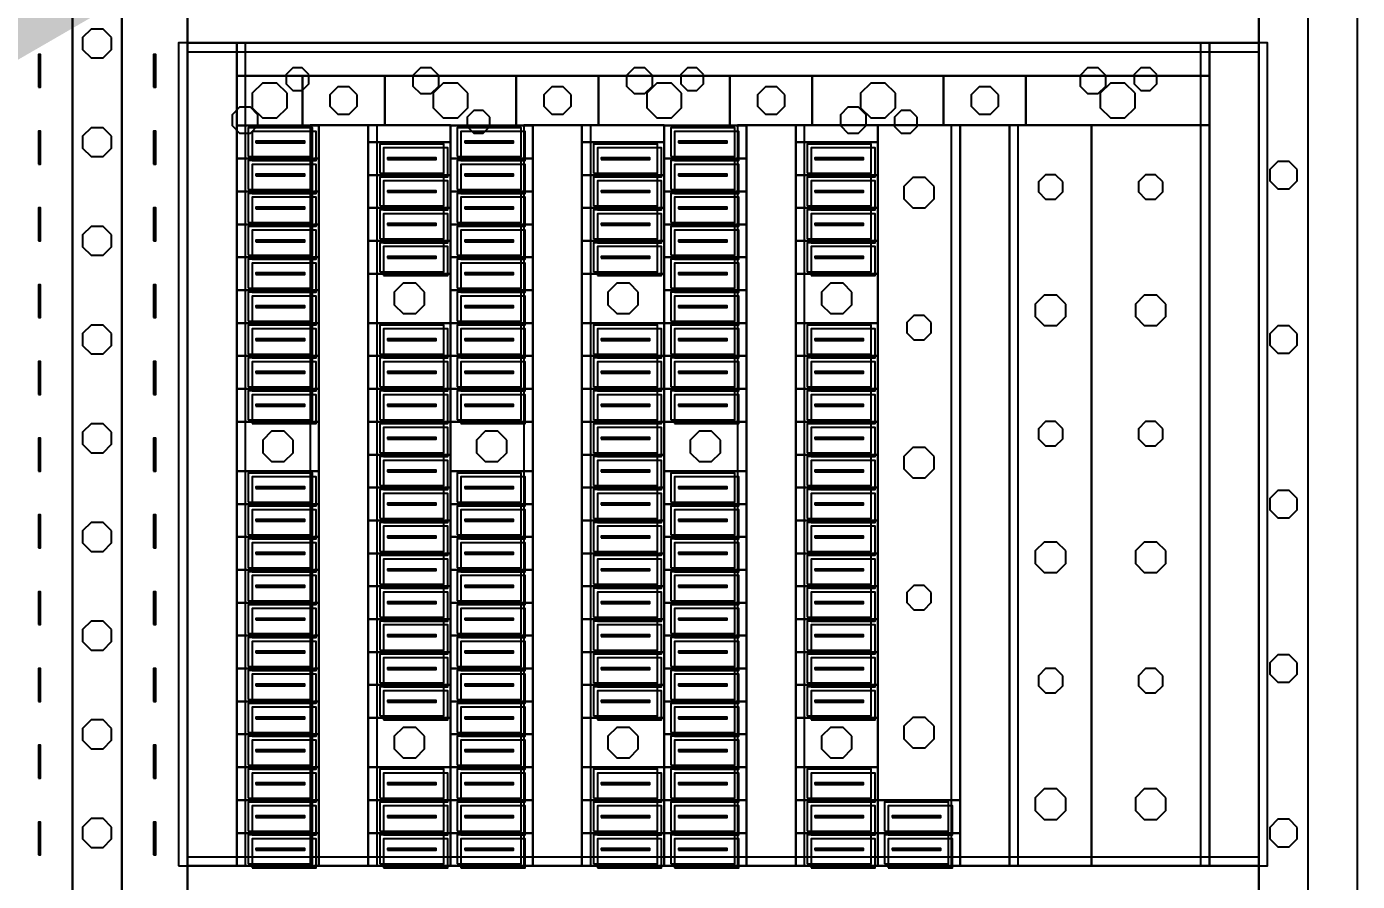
# Model space of a CAD drawing. Header units: metres. Extents: x -33 to 460, y -76 to 440.
# Drawn here: x 217.1 to 460, y 27.2 to 183.1 of the extents above; entities that cross this region are included whole.
import ezdxf
from ezdxf.enums import TextEntityAlignment as Align

# ---------------------------------------------------------------- set-up
doc = ezdxf.new("R2010")
doc.units = ezdxf.units.M
doc.linetypes.add('DASHED', pattern=[4.8, 3, -1.8])
for name, color, linetype in [('BUILDING', 34, 'CONTINUOUS'), ('ENVELOPE', 1, 'DASHED'), ('GREEN', 3, 'CONTINUOUS'), ('MARKING', 7, 'CONTINUOUS'), ('PAVING', 9, 'CONTINUOUS'), ('PLOT', 30, 'CONTINUOUS'), ('ROAD-PRIMARY', 8, 'CONTINUOUS'), ('ROAD-SECONDARY', 9, 'CONTINUOUS'), ('SHADOW', 8, 'CONTINUOUS'), ('SITE', 7, 'CONTINUOUS'), ('TREE', 3, 'CONTINUOUS'), ('WATERMARK', 8, 'CONTINUOUS')]:
    doc.layers.add(name, color=color, linetype=linetype)

msp = doc.modelspace()

# ---------------------------------------------------------------- linework, layer by layer
at = {"layer": 'BUILDING'}
for points in [[(257.6, 159.36), (269.3, 159.36), (269.3, 164.64), (257.6, 164.64)], [(295.7, 159.36), (307.4, 159.36), (307.4, 164.64), (295.7, 164.64)], [(334.7, 159.36), (346.4, 159.36), (346.4, 164.64), (334.7, 164.64)], [(281.6, 156.36), (293.3, 156.36), (293.3, 161.64), (281.6, 161.64)], [(320.6, 156.36), (332.3, 156.36), (332.3, 161.64), (320.6, 161.64)], [(359.6, 156.36), (371.3, 156.36), (371.3, 161.64), (359.6, 161.64)], [(257.6, 153.36), (269.3, 153.36), (269.3, 158.64), (257.6, 158.64)], [(295.7, 153.36), (307.4, 153.36), (307.4, 158.64), (295.7, 158.64)], [(334.7, 153.36), (346.4, 153.36), (346.4, 158.64), (334.7, 158.64)], [(281.6, 150.36), (293.3, 150.36), (293.3, 155.64), (281.6, 155.64)], [(320.6, 150.36), (332.3, 150.36), (332.3, 155.64), (320.6, 155.64)], [(359.6, 150.36), (371.3, 150.36), (371.3, 155.64), (359.6, 155.64)], [(257.6, 147.36), (269.3, 147.36), (269.3, 152.64), (257.6, 152.64)], [(295.7, 147.36), (307.4, 147.36), (307.4, 152.64), (295.7, 152.64)], [(334.7, 147.36), (346.4, 147.36), (346.4, 152.64), (334.7, 152.64)], [(281.6, 144.36), (293.3, 144.36), (293.3, 149.64), (281.6, 149.64)], [(320.6, 144.36), (332.3, 144.36), (332.3, 149.64), (320.6, 149.64)], [(359.6, 144.36), (371.3, 144.36), (371.3, 149.64), (359.6, 149.64)], [(257.6, 141.36), (269.3, 141.36), (269.3, 146.64), (257.6, 146.64)], [(295.7, 141.36), (307.4, 141.36), (307.4, 146.64), (295.7, 146.64)], [(334.7, 141.36), (346.4, 141.36), (346.4, 146.64), (334.7, 146.64)], [(281.6, 138.36), (293.3, 138.36), (293.3, 143.64), (281.6, 143.64)], [(320.6, 138.36), (332.3, 138.36), (332.3, 143.64), (320.6, 143.64)], [(359.6, 138.36), (371.3, 138.36), (371.3, 143.64), (359.6, 143.64)], [(257.6, 135.36), (269.3, 135.36), (269.3, 140.64), (257.6, 140.64)], [(295.7, 135.36), (307.4, 135.36), (307.4, 140.64), (295.7, 140.64)], [(334.7, 135.36), (346.4, 135.36), (346.4, 140.64), (334.7, 140.64)], [(257.6, 129.36), (269.3, 129.36), (269.3, 134.64), (257.6, 134.64)], [(295.7, 129.36), (307.4, 129.36), (307.4, 134.64), (295.7, 134.64)], [(334.7, 129.36), (346.4, 129.36), (346.4, 134.64), (334.7, 134.64)], [(257.6, 123.36), (269.3, 123.36), (269.3, 128.64), (257.6, 128.64)], [(281.6, 123.36), (293.3, 123.36), (293.3, 128.64), (281.6, 128.64)], [(295.7, 123.36), (307.4, 123.36), (307.4, 128.64), (295.7, 128.64)], [(320.6, 123.36), (332.3, 123.36), (332.3, 128.64), (320.6, 128.64)], [(334.7, 123.36), (346.4, 123.36), (346.4, 128.64), (334.7, 128.64)], [(359.6, 123.36), (371.3, 123.36), (371.3, 128.64), (359.6, 128.64)], [(257.6, 117.36), (269.3, 117.36), (269.3, 122.64), (257.6, 122.64)], [(281.6, 117.36), (293.3, 117.36), (293.3, 122.64), (281.6, 122.64)], [(295.7, 117.36), (307.4, 117.36), (307.4, 122.64), (295.7, 122.64)], [(320.6, 117.36), (332.3, 117.36), (332.3, 122.64), (320.6, 122.64)], [(334.7, 117.36), (346.4, 117.36), (346.4, 122.64), (334.7, 122.64)], [(359.6, 117.36), (371.3, 117.36), (371.3, 122.64), (359.6, 122.64)], [(257.6, 111.36), (269.3, 111.36), (269.3, 116.64), (257.6, 116.64)], [(281.6, 111.36), (293.3, 111.36), (293.3, 116.64), (281.6, 116.64)], [(295.7, 111.36), (307.4, 111.36), (307.4, 116.64), (295.7, 116.64)], [(320.6, 111.36), (332.3, 111.36), (332.3, 116.64), (320.6, 116.64)], [(334.7, 111.36), (346.4, 111.36), (346.4, 116.64), (334.7, 116.64)], [(359.6, 111.36), (371.3, 111.36), (371.3, 116.64), (359.6, 116.64)], [(281.6, 105.36), (293.3, 105.36), (293.3, 110.64), (281.6, 110.64)], [(320.6, 105.36), (332.3, 105.36), (332.3, 110.64), (320.6, 110.64)], [(359.6, 105.36), (371.3, 105.36), (371.3, 110.64), (359.6, 110.64)], [(281.6, 99.36), (293.3, 99.36), (293.3, 104.64), (281.6, 104.64)], [(320.6, 99.36), (332.3, 99.36), (332.3, 104.64), (320.6, 104.64)], [(359.6, 99.36), (371.3, 99.36), (371.3, 104.64), (359.6, 104.64)], [(257.6, 96.36), (269.3, 96.36), (269.3, 101.64), (257.6, 101.64)], [(295.7, 96.36), (307.4, 96.36), (307.4, 101.64), (295.7, 101.64)], [(334.7, 96.36), (346.4, 96.36), (346.4, 101.64), (334.7, 101.64)], [(281.6, 93.36), (293.3, 93.36), (293.3, 98.64), (281.6, 98.64)], [(320.6, 93.36), (332.3, 93.36), (332.3, 98.64), (320.6, 98.64)], [(359.6, 93.36), (371.3, 93.36), (371.3, 98.64), (359.6, 98.64)], [(257.6, 90.36), (269.3, 90.36), (269.3, 95.64), (257.6, 95.64)], [(295.7, 90.36), (307.4, 90.36), (307.4, 95.64), (295.7, 95.64)], [(334.7, 90.36), (346.4, 90.36), (346.4, 95.64), (334.7, 95.64)], [(281.6, 87.36), (293.3, 87.36), (293.3, 92.64), (281.6, 92.64)], [(320.6, 87.36), (332.3, 87.36), (332.3, 92.64), (320.6, 92.64)], [(359.6, 87.36), (371.3, 87.36), (371.3, 92.64), (359.6, 92.64)], [(257.6, 84.36), (269.3, 84.36), (269.3, 89.64), (257.6, 89.64)], [(295.7, 84.36), (307.4, 84.36), (307.4, 89.64), (295.7, 89.64)], [(334.7, 84.36), (346.4, 84.36), (346.4, 89.64), (334.7, 89.64)], [(281.6, 81.36), (293.3, 81.36), (293.3, 86.64), (281.6, 86.64)], [(320.6, 81.36), (332.3, 81.36), (332.3, 86.64), (320.6, 86.64)], [(359.6, 81.36), (371.3, 81.36), (371.3, 86.64), (359.6, 86.64)], [(257.6, 78.36), (269.3, 78.36), (269.3, 83.64), (257.6, 83.64)], [(295.7, 78.36), (307.4, 78.36), (307.4, 83.64), (295.7, 83.64)], [(334.7, 78.36), (346.4, 78.36), (346.4, 83.64), (334.7, 83.64)], [(281.6, 75.36), (293.3, 75.36), (293.3, 80.64), (281.6, 80.64)], [(320.6, 75.36), (332.3, 75.36), (332.3, 80.64), (320.6, 80.64)], [(359.6, 75.36), (371.3, 75.36), (371.3, 80.64), (359.6, 80.64)], [(257.6, 72.36), (269.3, 72.36), (269.3, 77.64), (257.6, 77.64)], [(295.7, 72.36), (307.4, 72.36), (307.4, 77.64), (295.7, 77.64)], [(334.7, 72.36), (346.4, 72.36), (346.4, 77.64), (334.7, 77.64)], [(281.6, 69.36), (293.3, 69.36), (293.3, 74.64), (281.6, 74.64)], [(320.6, 69.36), (332.3, 69.36), (332.3, 74.64), (320.6, 74.64)], [(359.6, 69.36), (371.3, 69.36), (371.3, 74.64), (359.6, 74.64)], [(257.6, 66.36), (269.3, 66.36), (269.3, 71.64), (257.6, 71.64)], [(295.7, 66.36), (307.4, 66.36), (307.4, 71.64), (295.7, 71.64)], [(334.7, 66.36), (346.4, 66.36), (346.4, 71.64), (334.7, 71.64)], [(281.6, 63.36), (293.3, 63.36), (293.3, 68.64), (281.6, 68.64)], [(320.6, 63.36), (332.3, 63.36), (332.3, 68.64), (320.6, 68.64)], [(359.6, 63.36), (371.3, 63.36), (371.3, 68.64), (359.6, 68.64)], [(257.6, 60.36), (269.3, 60.36), (269.3, 65.64), (257.6, 65.64)], [(295.7, 60.36), (307.4, 60.36), (307.4, 65.64), (295.7, 65.64)], [(334.7, 60.36), (346.4, 60.36), (346.4, 65.64), (334.7, 65.64)], [(281.6, 57.36), (293.3, 57.36), (293.3, 62.64), (281.6, 62.64)], [(320.6, 57.36), (332.3, 57.36), (332.3, 62.64), (320.6, 62.64)], [(359.6, 57.36), (371.3, 57.36), (371.3, 62.64), (359.6, 62.64)], [(257.6, 54.36), (269.3, 54.36), (269.3, 59.64), (257.6, 59.64)], [(295.7, 54.36), (307.4, 54.36), (307.4, 59.64), (295.7, 59.64)], [(334.7, 54.36), (346.4, 54.36), (346.4, 59.64), (334.7, 59.64)], [(257.6, 48.36), (269.3, 48.36), (269.3, 53.64), (257.6, 53.64)], [(295.7, 48.36), (307.4, 48.36), (307.4, 53.64), (295.7, 53.64)], [(334.7, 48.36), (346.4, 48.36), (346.4, 53.64), (334.7, 53.64)], [(257.6, 42.36), (269.3, 42.36), (269.3, 47.64), (257.6, 47.64)], [(281.6, 42.36), (293.3, 42.36), (293.3, 47.64), (281.6, 47.64)], [(295.7, 42.36), (307.4, 42.36), (307.4, 47.64), (295.7, 47.64)], [(320.6, 42.36), (332.3, 42.36), (332.3, 47.64), (320.6, 47.64)], [(334.7, 42.36), (346.4, 42.36), (346.4, 47.64), (334.7, 47.64)], [(359.6, 42.36), (371.3, 42.36), (371.3, 47.64), (359.6, 47.64)], [(257.6, 36.36), (269.3, 36.36), (269.3, 41.64), (257.6, 41.64)], [(281.6, 36.36), (293.3, 36.36), (293.3, 41.64), (281.6, 41.64)], [(295.7, 36.36), (307.4, 36.36), (307.4, 41.64), (295.7, 41.64)], [(320.6, 36.36), (332.3, 36.36), (332.3, 41.64), (320.6, 41.64)], [(334.7, 36.36), (346.4, 36.36), (346.4, 41.64), (334.7, 41.64)], [(359.6, 36.36), (371.3, 36.36), (371.3, 41.64), (359.6, 41.64)], [(373.7, 36.36), (385.4, 36.36), (385.4, 41.64), (373.7, 41.64)], [(257.6, 30.36), (269.3, 30.36), (269.3, 35.64), (257.6, 35.64)], [(281.6, 30.36), (293.3, 30.36), (293.3, 35.64), (281.6, 35.64)], [(295.7, 30.36), (307.4, 30.36), (307.4, 35.64), (295.7, 35.64)], [(320.6, 30.36), (332.3, 30.36), (332.3, 35.64), (320.6, 35.64)], [(334.7, 30.36), (346.4, 30.36), (346.4, 35.64), (334.7, 35.64)], [(359.6, 30.36), (371.3, 30.36), (371.3, 35.64), (359.6, 35.64)], [(373.7, 30.36), (385.4, 30.36), (385.4, 35.64), (373.7, 35.64)]]:
    msp.add_lwpolyline(points, close=True, dxfattribs=at)
at = {"layer": 'ENVELOPE'}
msp.add_lwpolyline([(9, 12), (451, 12), (451, 431), (9, 431)], close=True, dxfattribs=at)
at = {"layer": 'GREEN'}
for points in [[(225.5, 12), (234.5, 12), (234.5, 422), (225.5, 422)], [(442, 21), (451, 21), (451, 422), (442, 422)], [(255.5, 174.1), (433, 174.1), (433, 180.1), (255.5, 180.1)], [(255.5, 165.1), (267.5, 165.1), (267.5, 174.1), (255.5, 174.1)], [(282.5, 165.1), (306.5, 165.1), (306.5, 174.1), (282.5, 174.1)], [(321.5, 165.1), (345.5, 165.1), (345.5, 174.1), (321.5, 174.1)], [(360.5, 165.1), (384.5, 165.1), (384.5, 174.1), (360.5, 174.1)], [(399.5, 165.1), (433, 165.1), (433, 174.1), (399.5, 174.1)], [(279.5, 162), (294.5, 162), (294.5, 165.1), (279.5, 165.1)], [(318.5, 162), (333.5, 162), (333.5, 165.1), (318.5, 165.1)], [(357.5, 162), (372.5, 162), (372.5, 165.1), (357.5, 165.1)], [(372.5, 42), (387.5, 42), (387.5, 165.1), (372.5, 165.1)], [(396.5, 30), (411.5, 30), (411.5, 165.1), (396.5, 165.1)], [(411.5, 30), (433, 30), (433, 165.1), (411.5, 165.1)], [(279.5, 129), (294.5, 129), (294.5, 138), (279.5, 138)], [(318.5, 129), (333.5, 129), (333.5, 138), (318.5, 138)], [(357.5, 129), (372.5, 129), (372.5, 138), (357.5, 138)], [(255.5, 102), (270.5, 102), (270.5, 111), (255.5, 111)], [(294.5, 102), (309.5, 102), (309.5, 111), (294.5, 111)], [(333.5, 102), (348.5, 102), (348.5, 111), (333.5, 111)], [(279.5, 48), (294.5, 48), (294.5, 57), (279.5, 57)], [(318.5, 48), (333.5, 48), (333.5, 57), (318.5, 57)], [(357.5, 48), (372.5, 48), (372.5, 57), (357.5, 57)]]:
    msp.add_lwpolyline(points, close=True, dxfattribs=at)
at = {"layer": 'MARKING'}
for points in [[(219.3, 172), (219.7, 172), (219.7, 178), (219.3, 178)], [(240.3, 172), (240.7, 172), (240.7, 178), (240.3, 178)], [(219.3, 158), (219.7, 158), (219.7, 164), (219.3, 164)], [(240.3, 158), (240.7, 158), (240.7, 164), (240.3, 164)], [(259.004, 161.85), (267.896, 161.85), (267.896, 162.15), (259.004, 162.15)], [(297.104, 161.85), (305.996, 161.85), (305.996, 162.15), (297.104, 162.15)], [(336.104, 161.85), (344.996, 161.85), (344.996, 162.15), (336.104, 162.15)], [(283.004, 158.85), (291.896, 158.85), (291.896, 159.15), (283.004, 159.15)], [(322.004, 158.85), (330.896, 158.85), (330.896, 159.15), (322.004, 159.15)], [(361.004, 158.85), (369.896, 158.85), (369.896, 159.15), (361.004, 159.15)], [(259.004, 155.85), (267.896, 155.85), (267.896, 156.15), (259.004, 156.15)], [(297.104, 155.85), (305.996, 155.85), (305.996, 156.15), (297.104, 156.15)], [(336.104, 155.85), (344.996, 155.85), (344.996, 156.15), (336.104, 156.15)], [(283.004, 152.85), (291.896, 152.85), (291.896, 153.15), (283.004, 153.15)], [(322.004, 152.85), (330.896, 152.85), (330.896, 153.15), (322.004, 153.15)], [(361.004, 152.85), (369.896, 152.85), (369.896, 153.15), (361.004, 153.15)], [(219.3, 144), (219.7, 144), (219.7, 150), (219.3, 150)], [(240.3, 144), (240.7, 144), (240.7, 150), (240.3, 150)], [(259.004, 149.85), (267.896, 149.85), (267.896, 150.15), (259.004, 150.15)], [(297.104, 149.85), (305.996, 149.85), (305.996, 150.15), (297.104, 150.15)], [(336.104, 149.85), (344.996, 149.85), (344.996, 150.15), (336.104, 150.15)], [(283.004, 146.85), (291.896, 146.85), (291.896, 147.15), (283.004, 147.15)], [(322.004, 146.85), (330.896, 146.85), (330.896, 147.15), (322.004, 147.15)], [(361.004, 146.85), (369.896, 146.85), (369.896, 147.15), (361.004, 147.15)], [(259.004, 143.85), (267.896, 143.85), (267.896, 144.15), (259.004, 144.15)], [(297.104, 143.85), (305.996, 143.85), (305.996, 144.15), (297.104, 144.15)], [(336.104, 143.85), (344.996, 143.85), (344.996, 144.15), (336.104, 144.15)], [(283.004, 140.85), (291.896, 140.85), (291.896, 141.15), (283.004, 141.15)], [(322.004, 140.85), (330.896, 140.85), (330.896, 141.15), (322.004, 141.15)], [(361.004, 140.85), (369.896, 140.85), (369.896, 141.15), (361.004, 141.15)], [(219.3, 130), (219.7, 130), (219.7, 136), (219.3, 136)], [(240.3, 130), (240.7, 130), (240.7, 136), (240.3, 136)], [(259.004, 137.85), (267.896, 137.85), (267.896, 138.15), (259.004, 138.15)], [(297.104, 137.85), (305.996, 137.85), (305.996, 138.15), (297.104, 138.15)], [(336.104, 137.85), (344.996, 137.85), (344.996, 138.15), (336.104, 138.15)], [(259.004, 131.85), (267.896, 131.85), (267.896, 132.15), (259.004, 132.15)], [(297.104, 131.85), (305.996, 131.85), (305.996, 132.15), (297.104, 132.15)], [(336.104, 131.85), (344.996, 131.85), (344.996, 132.15), (336.104, 132.15)], [(259.004, 125.85), (267.896, 125.85), (267.896, 126.15), (259.004, 126.15)], [(283.004, 125.85), (291.896, 125.85), (291.896, 126.15), (283.004, 126.15)], [(297.104, 125.85), (305.996, 125.85), (305.996, 126.15), (297.104, 126.15)], [(322.004, 125.85), (330.896, 125.85), (330.896, 126.15), (322.004, 126.15)], [(336.104, 125.85), (344.996, 125.85), (344.996, 126.15), (336.104, 126.15)], [(361.004, 125.85), (369.896, 125.85), (369.896, 126.15), (361.004, 126.15)], [(219.3, 116), (219.7, 116), (219.7, 122), (219.3, 122)], [(240.3, 116), (240.7, 116), (240.7, 122), (240.3, 122)], [(259.004, 119.85), (267.896, 119.85), (267.896, 120.15), (259.004, 120.15)], [(283.004, 119.85), (291.896, 119.85), (291.896, 120.15), (283.004, 120.15)], [(297.104, 119.85), (305.996, 119.85), (305.996, 120.15), (297.104, 120.15)], [(322.004, 119.85), (330.896, 119.85), (330.896, 120.15), (322.004, 120.15)], [(336.104, 119.85), (344.996, 119.85), (344.996, 120.15), (336.104, 120.15)], [(361.004, 119.85), (369.896, 119.85), (369.896, 120.15), (361.004, 120.15)], [(259.004, 113.85), (267.896, 113.85), (267.896, 114.15), (259.004, 114.15)], [(283.004, 113.85), (291.896, 113.85), (291.896, 114.15), (283.004, 114.15)], [(297.104, 113.85), (305.996, 113.85), (305.996, 114.15), (297.104, 114.15)], [(322.004, 113.85), (330.896, 113.85), (330.896, 114.15), (322.004, 114.15)], [(336.104, 113.85), (344.996, 113.85), (344.996, 114.15), (336.104, 114.15)], [(361.004, 113.85), (369.896, 113.85), (369.896, 114.15), (361.004, 114.15)], [(219.3, 102), (219.7, 102), (219.7, 108), (219.3, 108)], [(240.3, 102), (240.7, 102), (240.7, 108), (240.3, 108)], [(283.004, 107.85), (291.896, 107.85), (291.896, 108.15), (283.004, 108.15)], [(322.004, 107.85), (330.896, 107.85), (330.896, 108.15), (322.004, 108.15)], [(361.004, 107.85), (369.896, 107.85), (369.896, 108.15), (361.004, 108.15)], [(283.004, 101.85), (291.896, 101.85), (291.896, 102.15), (283.004, 102.15)], [(322.004, 101.85), (330.896, 101.85), (330.896, 102.15), (322.004, 102.15)], [(361.004, 101.85), (369.896, 101.85), (369.896, 102.15), (361.004, 102.15)], [(259.004, 98.85), (267.896, 98.85), (267.896, 99.15), (259.004, 99.15)], [(297.104, 98.85), (305.996, 98.85), (305.996, 99.15), (297.104, 99.15)], [(336.104, 98.85), (344.996, 98.85), (344.996, 99.15), (336.104, 99.15)], [(283.004, 95.85), (291.896, 95.85), (291.896, 96.15), (283.004, 96.15)], [(322.004, 95.85), (330.896, 95.85), (330.896, 96.15), (322.004, 96.15)], [(361.004, 95.85), (369.896, 95.85), (369.896, 96.15), (361.004, 96.15)], [(219.3, 88), (219.7, 88), (219.7, 94), (219.3, 94)], [(240.3, 88), (240.7, 88), (240.7, 94), (240.3, 94)], [(259.004, 92.85), (267.896, 92.85), (267.896, 93.15), (259.004, 93.15)], [(297.104, 92.85), (305.996, 92.85), (305.996, 93.15), (297.104, 93.15)], [(336.104, 92.85), (344.996, 92.85), (344.996, 93.15), (336.104, 93.15)], [(283.004, 89.85), (291.896, 89.85), (291.896, 90.15), (283.004, 90.15)], [(322.004, 89.85), (330.896, 89.85), (330.896, 90.15), (322.004, 90.15)], [(361.004, 89.85), (369.896, 89.85), (369.896, 90.15), (361.004, 90.15)], [(259.004, 86.85), (267.896, 86.85), (267.896, 87.15), (259.004, 87.15)], [(297.104, 86.85), (305.996, 86.85), (305.996, 87.15), (297.104, 87.15)], [(336.104, 86.85), (344.996, 86.85), (344.996, 87.15), (336.104, 87.15)], [(283.004, 83.85), (291.896, 83.85), (291.896, 84.15), (283.004, 84.15)], [(322.004, 83.85), (330.896, 83.85), (330.896, 84.15), (322.004, 84.15)], [(361.004, 83.85), (369.896, 83.85), (369.896, 84.15), (361.004, 84.15)], [(259.004, 80.85), (267.896, 80.85), (267.896, 81.15), (259.004, 81.15)], [(297.104, 80.85), (305.996, 80.85), (305.996, 81.15), (297.104, 81.15)], [(336.104, 80.85), (344.996, 80.85), (344.996, 81.15), (336.104, 81.15)], [(219.3, 74), (219.7, 74), (219.7, 80), (219.3, 80)], [(240.3, 74), (240.7, 74), (240.7, 80), (240.3, 80)], [(283.004, 77.85), (291.896, 77.85), (291.896, 78.15), (283.004, 78.15)], [(322.004, 77.85), (330.896, 77.85), (330.896, 78.15), (322.004, 78.15)], [(361.004, 77.85), (369.896, 77.85), (369.896, 78.15), (361.004, 78.15)], [(259.004, 74.85), (267.896, 74.85), (267.896, 75.15), (259.004, 75.15)], [(297.104, 74.85), (305.996, 74.85), (305.996, 75.15), (297.104, 75.15)], [(336.104, 74.85), (344.996, 74.85), (344.996, 75.15), (336.104, 75.15)], [(283.004, 71.85), (291.896, 71.85), (291.896, 72.15), (283.004, 72.15)], [(322.004, 71.85), (330.896, 71.85), (330.896, 72.15), (322.004, 72.15)], [(361.004, 71.85), (369.896, 71.85), (369.896, 72.15), (361.004, 72.15)], [(259.004, 68.85), (267.896, 68.85), (267.896, 69.15), (259.004, 69.15)], [(297.104, 68.85), (305.996, 68.85), (305.996, 69.15), (297.104, 69.15)], [(336.104, 68.85), (344.996, 68.85), (344.996, 69.15), (336.104, 69.15)], [(219.3, 60), (219.7, 60), (219.7, 66), (219.3, 66)], [(240.3, 60), (240.7, 60), (240.7, 66), (240.3, 66)], [(283.004, 65.85), (291.896, 65.85), (291.896, 66.15), (283.004, 66.15)], [(322.004, 65.85), (330.896, 65.85), (330.896, 66.15), (322.004, 66.15)], [(361.004, 65.85), (369.896, 65.85), (369.896, 66.15), (361.004, 66.15)], [(259.004, 62.85), (267.896, 62.85), (267.896, 63.15), (259.004, 63.15)], [(297.104, 62.85), (305.996, 62.85), (305.996, 63.15), (297.104, 63.15)], [(336.104, 62.85), (344.996, 62.85), (344.996, 63.15), (336.104, 63.15)], [(283.004, 59.85), (291.896, 59.85), (291.896, 60.15), (283.004, 60.15)], [(322.004, 59.85), (330.896, 59.85), (330.896, 60.15), (322.004, 60.15)], [(361.004, 59.85), (369.896, 59.85), (369.896, 60.15), (361.004, 60.15)], [(259.004, 56.85), (267.896, 56.85), (267.896, 57.15), (259.004, 57.15)], [(297.104, 56.85), (305.996, 56.85), (305.996, 57.15), (297.104, 57.15)], [(336.104, 56.85), (344.996, 56.85), (344.996, 57.15), (336.104, 57.15)], [(219.3, 46), (219.7, 46), (219.7, 52), (219.3, 52)], [(240.3, 46), (240.7, 46), (240.7, 52), (240.3, 52)], [(259.004, 50.85), (267.896, 50.85), (267.896, 51.15), (259.004, 51.15)], [(297.104, 50.85), (305.996, 50.85), (305.996, 51.15), (297.104, 51.15)], [(336.104, 50.85), (344.996, 50.85), (344.996, 51.15), (336.104, 51.15)], [(259.004, 44.85), (267.896, 44.85), (267.896, 45.15), (259.004, 45.15)], [(283.004, 44.85), (291.896, 44.85), (291.896, 45.15), (283.004, 45.15)], [(297.104, 44.85), (305.996, 44.85), (305.996, 45.15), (297.104, 45.15)], [(322.004, 44.85), (330.896, 44.85), (330.896, 45.15), (322.004, 45.15)], [(336.104, 44.85), (344.996, 44.85), (344.996, 45.15), (336.104, 45.15)], [(361.004, 44.85), (369.896, 44.85), (369.896, 45.15), (361.004, 45.15)], [(259.004, 38.85), (267.896, 38.85), (267.896, 39.15), (259.004, 39.15)], [(283.004, 38.85), (291.896, 38.85), (291.896, 39.15), (283.004, 39.15)], [(297.104, 38.85), (305.996, 38.85), (305.996, 39.15), (297.104, 39.15)], [(322.004, 38.85), (330.896, 38.85), (330.896, 39.15), (322.004, 39.15)], [(336.104, 38.85), (344.996, 38.85), (344.996, 39.15), (336.104, 39.15)], [(361.004, 38.85), (369.896, 38.85), (369.896, 39.15), (361.004, 39.15)], [(375.104, 38.85), (383.996, 38.85), (383.996, 39.15), (375.104, 39.15)], [(219.3, 32), (219.7, 32), (219.7, 38), (219.3, 38)], [(240.3, 32), (240.7, 32), (240.7, 38), (240.3, 38)], [(259.004, 32.85), (267.896, 32.85), (267.896, 33.15), (259.004, 33.15)], [(283.004, 32.85), (291.896, 32.85), (291.896, 33.15), (283.004, 33.15)], [(297.104, 32.85), (305.996, 32.85), (305.996, 33.15), (297.104, 33.15)], [(322.004, 32.85), (330.896, 32.85), (330.896, 33.15), (322.004, 33.15)], [(336.104, 32.85), (344.996, 32.85), (344.996, 33.15), (336.104, 33.15)], [(361.004, 32.85), (369.896, 32.85), (369.896, 33.15), (361.004, 33.15)], [(375.104, 32.85), (383.996, 32.85), (383.996, 33.15), (375.104, 33.15)]]:
    msp.add_lwpolyline(points, close=True, dxfattribs=at)
at = {"layer": 'PAVING'}
for points in [[(244.88, 30), (246.5, 30), (246.5, 180.1), (244.88, 180.1)], [(246.5, 178.48), (442, 178.48), (442, 180.1), (246.5, 180.1)], [(255.5, 30), (257.12, 30), (257.12, 180.1), (255.5, 180.1)], [(431.38, 30), (433, 30), (433, 180.1), (431.38, 180.1)], [(442, 30), (443.62, 30), (443.62, 180.1), (442, 180.1)], [(277.494475, 170.633245), (276.033245, 172.094475), (273.966755, 172.094475), (272.505525, 170.633245), (272.505525, 168.566755), (273.966755, 167.105525), (276.033245, 167.105525), (277.494475, 168.566755)], [(316.494475, 170.633245), (315.033245, 172.094475), (312.966755, 172.094475), (311.505525, 170.633245), (311.505525, 168.566755), (312.966755, 167.105525), (315.033245, 167.105525), (316.494475, 168.566755)], [(355.494475, 170.633245), (354.033245, 172.094475), (351.966755, 172.094475), (350.505525, 170.633245), (350.505525, 168.566755), (351.966755, 167.105525), (354.033245, 167.105525), (355.494475, 168.566755)], [(394.494475, 170.633245), (393.033245, 172.094475), (390.966755, 172.094475), (389.505525, 170.633245), (389.505525, 168.566755), (390.966755, 167.105525), (393.033245, 167.105525), (394.494475, 168.566755)], [(268.88, 30), (270.5, 30), (270.5, 165.1), (268.88, 165.1)], [(279.5, 30), (281.12, 30), (281.12, 165.1), (279.5, 165.1)], [(307.88, 30), (309.5, 30), (309.5, 165.1), (307.88, 165.1)], [(318.5, 30), (320.12, 30), (320.12, 165.1), (318.5, 165.1)], [(346.88, 30), (348.5, 30), (348.5, 165.1), (346.88, 165.1)], [(357.5, 30), (359.12, 30), (359.12, 165.1), (357.5, 165.1)], [(385.88, 30), (387.5, 30), (387.5, 165.1), (385.88, 165.1)], [(396.5, 30), (398.12, 30), (398.12, 165.1), (396.5, 165.1)], [(246.5, 30), (442, 30), (442, 31.62), (246.5, 31.62)]]:
    msp.add_lwpolyline(points, close=True, dxfattribs=at)
at = {"layer": 'PLOT'}
for points in [[(255.5, 159), (270.5, 159), (270.5, 165), (255.5, 165)], [(294.5, 159), (309.5, 159), (309.5, 165), (294.5, 165)], [(333.5, 159), (348.5, 159), (348.5, 165), (333.5, 165)], [(279.5, 156), (294.5, 156), (294.5, 162), (279.5, 162)], [(318.5, 156), (333.5, 156), (333.5, 162), (318.5, 162)], [(357.5, 156), (372.5, 156), (372.5, 162), (357.5, 162)], [(255.5, 153), (270.5, 153), (270.5, 159), (255.5, 159)], [(294.5, 153), (309.5, 153), (309.5, 159), (294.5, 159)], [(333.5, 153), (348.5, 153), (348.5, 159), (333.5, 159)], [(279.5, 150), (294.5, 150), (294.5, 156), (279.5, 156)], [(318.5, 150), (333.5, 150), (333.5, 156), (318.5, 156)], [(357.5, 150), (372.5, 150), (372.5, 156), (357.5, 156)], [(255.5, 147), (270.5, 147), (270.5, 153), (255.5, 153)], [(294.5, 147), (309.5, 147), (309.5, 153), (294.5, 153)], [(333.5, 147), (348.5, 147), (348.5, 153), (333.5, 153)], [(279.5, 144), (294.5, 144), (294.5, 150), (279.5, 150)], [(318.5, 144), (333.5, 144), (333.5, 150), (318.5, 150)], [(357.5, 144), (372.5, 144), (372.5, 150), (357.5, 150)], [(255.5, 141), (270.5, 141), (270.5, 147), (255.5, 147)], [(294.5, 141), (309.5, 141), (309.5, 147), (294.5, 147)], [(333.5, 141), (348.5, 141), (348.5, 147), (333.5, 147)], [(279.5, 138), (294.5, 138), (294.5, 144), (279.5, 144)], [(318.5, 138), (333.5, 138), (333.5, 144), (318.5, 144)], [(357.5, 138), (372.5, 138), (372.5, 144), (357.5, 144)], [(255.5, 135), (270.5, 135), (270.5, 141), (255.5, 141)], [(294.5, 135), (309.5, 135), (309.5, 141), (294.5, 141)], [(333.5, 135), (348.5, 135), (348.5, 141), (333.5, 141)], [(255.5, 129), (270.5, 129), (270.5, 135), (255.5, 135)], [(294.5, 129), (309.5, 129), (309.5, 135), (294.5, 135)], [(333.5, 129), (348.5, 129), (348.5, 135), (333.5, 135)], [(255.5, 123), (270.5, 123), (270.5, 129), (255.5, 129)], [(279.5, 123), (294.5, 123), (294.5, 129), (279.5, 129)], [(294.5, 123), (309.5, 123), (309.5, 129), (294.5, 129)], [(318.5, 123), (333.5, 123), (333.5, 129), (318.5, 129)], [(333.5, 123), (348.5, 123), (348.5, 129), (333.5, 129)], [(357.5, 123), (372.5, 123), (372.5, 129), (357.5, 129)], [(255.5, 117), (270.5, 117), (270.5, 123), (255.5, 123)], [(279.5, 117), (294.5, 117), (294.5, 123), (279.5, 123)], [(294.5, 117), (309.5, 117), (309.5, 123), (294.5, 123)], [(318.5, 117), (333.5, 117), (333.5, 123), (318.5, 123)], [(333.5, 117), (348.5, 117), (348.5, 123), (333.5, 123)], [(357.5, 117), (372.5, 117), (372.5, 123), (357.5, 123)], [(255.5, 111), (270.5, 111), (270.5, 117), (255.5, 117)], [(279.5, 111), (294.5, 111), (294.5, 117), (279.5, 117)], [(294.5, 111), (309.5, 111), (309.5, 117), (294.5, 117)], [(318.5, 111), (333.5, 111), (333.5, 117), (318.5, 117)], [(333.5, 111), (348.5, 111), (348.5, 117), (333.5, 117)], [(357.5, 111), (372.5, 111), (372.5, 117), (357.5, 117)], [(279.5, 105), (294.5, 105), (294.5, 111), (279.5, 111)], [(318.5, 105), (333.5, 105), (333.5, 111), (318.5, 111)], [(357.5, 105), (372.5, 105), (372.5, 111), (357.5, 111)], [(279.5, 99), (294.5, 99), (294.5, 105), (279.5, 105)], [(318.5, 99), (333.5, 99), (333.5, 105), (318.5, 105)], [(357.5, 99), (372.5, 99), (372.5, 105), (357.5, 105)], [(255.5, 96), (270.5, 96), (270.5, 102), (255.5, 102)], [(294.5, 96), (309.5, 96), (309.5, 102), (294.5, 102)], [(333.5, 96), (348.5, 96), (348.5, 102), (333.5, 102)], [(279.5, 93), (294.5, 93), (294.5, 99), (279.5, 99)], [(318.5, 93), (333.5, 93), (333.5, 99), (318.5, 99)], [(357.5, 93), (372.5, 93), (372.5, 99), (357.5, 99)], [(255.5, 90), (270.5, 90), (270.5, 96), (255.5, 96)], [(294.5, 90), (309.5, 90), (309.5, 96), (294.5, 96)], [(333.5, 90), (348.5, 90), (348.5, 96), (333.5, 96)], [(279.5, 87), (294.5, 87), (294.5, 93), (279.5, 93)], [(318.5, 87), (333.5, 87), (333.5, 93), (318.5, 93)], [(357.5, 87), (372.5, 87), (372.5, 93), (357.5, 93)], [(255.5, 84), (270.5, 84), (270.5, 90), (255.5, 90)], [(294.5, 84), (309.5, 84), (309.5, 90), (294.5, 90)], [(333.5, 84), (348.5, 84), (348.5, 90), (333.5, 90)], [(279.5, 81), (294.5, 81), (294.5, 87), (279.5, 87)], [(318.5, 81), (333.5, 81), (333.5, 87), (318.5, 87)], [(357.5, 81), (372.5, 81), (372.5, 87), (357.5, 87)], [(255.5, 78), (270.5, 78), (270.5, 84), (255.5, 84)], [(294.5, 78), (309.5, 78), (309.5, 84), (294.5, 84)], [(333.5, 78), (348.5, 78), (348.5, 84), (333.5, 84)], [(279.5, 75), (294.5, 75), (294.5, 81), (279.5, 81)], [(318.5, 75), (333.5, 75), (333.5, 81), (318.5, 81)], [(357.5, 75), (372.5, 75), (372.5, 81), (357.5, 81)], [(255.5, 72), (270.5, 72), (270.5, 78), (255.5, 78)], [(294.5, 72), (309.5, 72), (309.5, 78), (294.5, 78)], [(333.5, 72), (348.5, 72), (348.5, 78), (333.5, 78)], [(279.5, 69), (294.5, 69), (294.5, 75), (279.5, 75)], [(318.5, 69), (333.5, 69), (333.5, 75), (318.5, 75)], [(357.5, 69), (372.5, 69), (372.5, 75), (357.5, 75)], [(255.5, 66), (270.5, 66), (270.5, 72), (255.5, 72)], [(294.5, 66), (309.5, 66), (309.5, 72), (294.5, 72)], [(333.5, 66), (348.5, 66), (348.5, 72), (333.5, 72)], [(279.5, 63), (294.5, 63), (294.5, 69), (279.5, 69)], [(318.5, 63), (333.5, 63), (333.5, 69), (318.5, 69)], [(357.5, 63), (372.5, 63), (372.5, 69), (357.5, 69)], [(255.5, 60), (270.5, 60), (270.5, 66), (255.5, 66)], [(294.5, 60), (309.5, 60), (309.5, 66), (294.5, 66)], [(333.5, 60), (348.5, 60), (348.5, 66), (333.5, 66)], [(279.5, 57), (294.5, 57), (294.5, 63), (279.5, 63)], [(318.5, 57), (333.5, 57), (333.5, 63), (318.5, 63)], [(357.5, 57), (372.5, 57), (372.5, 63), (357.5, 63)], [(255.5, 54), (270.5, 54), (270.5, 60), (255.5, 60)], [(294.5, 54), (309.5, 54), (309.5, 60), (294.5, 60)], [(333.5, 54), (348.5, 54), (348.5, 60), (333.5, 60)], [(255.5, 48), (270.5, 48), (270.5, 54), (255.5, 54)], [(294.5, 48), (309.5, 48), (309.5, 54), (294.5, 54)], [(333.5, 48), (348.5, 48), (348.5, 54), (333.5, 54)], [(255.5, 42), (270.5, 42), (270.5, 48), (255.5, 48)], [(279.5, 42), (294.5, 42), (294.5, 48), (279.5, 48)], [(294.5, 42), (309.5, 42), (309.5, 48), (294.5, 48)], [(318.5, 42), (333.5, 42), (333.5, 48), (318.5, 48)], [(333.5, 42), (348.5, 42), (348.5, 48), (333.5, 48)], [(357.5, 42), (372.5, 42), (372.5, 48), (357.5, 48)], [(255.5, 36), (270.5, 36), (270.5, 42), (255.5, 42)], [(279.5, 36), (294.5, 36), (294.5, 42), (279.5, 42)], [(294.5, 36), (309.5, 36), (309.5, 42), (294.5, 42)], [(318.5, 36), (333.5, 36), (333.5, 42), (318.5, 42)], [(333.5, 36), (348.5, 36), (348.5, 42), (333.5, 42)], [(357.5, 36), (372.5, 36), (372.5, 42), (357.5, 42)], [(372.5, 36), (387.5, 36), (387.5, 42), (372.5, 42)], [(255.5, 30), (270.5, 30), (270.5, 36), (255.5, 36)], [(279.5, 30), (294.5, 30), (294.5, 36), (279.5, 36)], [(294.5, 30), (309.5, 30), (309.5, 36), (294.5, 36)], [(318.5, 30), (333.5, 30), (333.5, 36), (318.5, 36)], [(333.5, 30), (348.5, 30), (348.5, 36), (333.5, 36)], [(357.5, 30), (372.5, 30), (372.5, 36), (357.5, 36)], [(372.5, 30), (387.5, 30), (387.5, 36), (372.5, 36)]]:
    msp.add_lwpolyline(points, close=True, dxfattribs=at)
at = {"layer": 'ROAD-PRIMARY'}
for points in [[(213.5, 0), (225.5, 0), (225.5, 422), (213.5, 422)], [(234.5, 0), (246.5, 0), (246.5, 422), (234.5, 422)]]:
    msp.add_lwpolyline(points, close=True, dxfattribs=at)
at = {"layer": 'ROAD-SECONDARY'}
for points in [[(246.5, 180.1), (442, 180.1), (442, 189.1), (246.5, 189.1)], [(246.5, 30), (255.5, 30), (255.5, 180.1), (246.5, 180.1)], [(433, 30), (442, 30), (442, 180.1), (433, 180.1)], [(267.5, 165.1), (282.5, 165.1), (282.5, 174.1), (267.5, 174.1)], [(306.5, 165.1), (321.5, 165.1), (321.5, 174.1), (306.5, 174.1)], [(345.5, 165.1), (360.5, 165.1), (360.5, 174.1), (345.5, 174.1)], [(384.5, 165.1), (399.5, 165.1), (399.5, 174.1), (384.5, 174.1)], [(270.5, 30), (279.5, 30), (279.5, 165.1), (270.5, 165.1)], [(309.5, 30), (318.5, 30), (318.5, 165.1), (309.5, 165.1)], [(348.5, 30), (357.5, 30), (357.5, 165.1), (348.5, 165.1)], [(387.5, 30), (396.5, 30), (396.5, 165.1), (387.5, 165.1)], [(246.5, 21), (442, 21), (442, 30), (246.5, 30)]]:
    msp.add_lwpolyline(points, close=True, dxfattribs=at)
at = {"layer": 'SHADOW'}
for points in [[(258.3, 158.66), (270, 158.66), (270, 163.94), (258.3, 163.94)], [(296.4, 158.66), (308.1, 158.66), (308.1, 163.94), (296.4, 163.94)], [(335.4, 158.66), (347.1, 158.66), (347.1, 163.94), (335.4, 163.94)], [(282.3, 155.66), (294, 155.66), (294, 160.94), (282.3, 160.94)], [(321.3, 155.66), (333, 155.66), (333, 160.94), (321.3, 160.94)], [(360.3, 155.66), (372, 155.66), (372, 160.94), (360.3, 160.94)], [(258.3, 152.66), (270, 152.66), (270, 157.94), (258.3, 157.94)], [(296.4, 152.66), (308.1, 152.66), (308.1, 157.94), (296.4, 157.94)], [(335.4, 152.66), (347.1, 152.66), (347.1, 157.94), (335.4, 157.94)], [(282.3, 149.66), (294, 149.66), (294, 154.94), (282.3, 154.94)], [(321.3, 149.66), (333, 149.66), (333, 154.94), (321.3, 154.94)], [(360.3, 149.66), (372, 149.66), (372, 154.94), (360.3, 154.94)], [(258.3, 146.66), (270, 146.66), (270, 151.94), (258.3, 151.94)], [(296.4, 146.66), (308.1, 146.66), (308.1, 151.94), (296.4, 151.94)], [(335.4, 146.66), (347.1, 146.66), (347.1, 151.94), (335.4, 151.94)], [(282.3, 143.66), (294, 143.66), (294, 148.94), (282.3, 148.94)], [(321.3, 143.66), (333, 143.66), (333, 148.94), (321.3, 148.94)], [(360.3, 143.66), (372, 143.66), (372, 148.94), (360.3, 148.94)], [(258.3, 140.66), (270, 140.66), (270, 145.94), (258.3, 145.94)], [(296.4, 140.66), (308.1, 140.66), (308.1, 145.94), (296.4, 145.94)], [(335.4, 140.66), (347.1, 140.66), (347.1, 145.94), (335.4, 145.94)], [(282.3, 137.66), (294, 137.66), (294, 142.94), (282.3, 142.94)], [(321.3, 137.66), (333, 137.66), (333, 142.94), (321.3, 142.94)], [(360.3, 137.66), (372, 137.66), (372, 142.94), (360.3, 142.94)], [(258.3, 134.66), (270, 134.66), (270, 139.94), (258.3, 139.94)], [(296.4, 134.66), (308.1, 134.66), (308.1, 139.94), (296.4, 139.94)], [(335.4, 134.66), (347.1, 134.66), (347.1, 139.94), (335.4, 139.94)], [(258.3, 128.66), (270, 128.66), (270, 133.94), (258.3, 133.94)], [(296.4, 128.66), (308.1, 128.66), (308.1, 133.94), (296.4, 133.94)], [(335.4, 128.66), (347.1, 128.66), (347.1, 133.94), (335.4, 133.94)], [(258.3, 122.66), (270, 122.66), (270, 127.94), (258.3, 127.94)], [(282.3, 122.66), (294, 122.66), (294, 127.94), (282.3, 127.94)], [(296.4, 122.66), (308.1, 122.66), (308.1, 127.94), (296.4, 127.94)], [(321.3, 122.66), (333, 122.66), (333, 127.94), (321.3, 127.94)], [(335.4, 122.66), (347.1, 122.66), (347.1, 127.94), (335.4, 127.94)], [(360.3, 122.66), (372, 122.66), (372, 127.94), (360.3, 127.94)], [(258.3, 116.66), (270, 116.66), (270, 121.94), (258.3, 121.94)], [(282.3, 116.66), (294, 116.66), (294, 121.94), (282.3, 121.94)], [(296.4, 116.66), (308.1, 116.66), (308.1, 121.94), (296.4, 121.94)], [(321.3, 116.66), (333, 116.66), (333, 121.94), (321.3, 121.94)], [(335.4, 116.66), (347.1, 116.66), (347.1, 121.94), (335.4, 121.94)], [(360.3, 116.66), (372, 116.66), (372, 121.94), (360.3, 121.94)], [(258.3, 110.66), (270, 110.66), (270, 115.94), (258.3, 115.94)], [(282.3, 110.66), (294, 110.66), (294, 115.94), (282.3, 115.94)], [(296.4, 110.66), (308.1, 110.66), (308.1, 115.94), (296.4, 115.94)], [(321.3, 110.66), (333, 110.66), (333, 115.94), (321.3, 115.94)], [(335.4, 110.66), (347.1, 110.66), (347.1, 115.94), (335.4, 115.94)], [(360.3, 110.66), (372, 110.66), (372, 115.94), (360.3, 115.94)], [(282.3, 104.66), (294, 104.66), (294, 109.94), (282.3, 109.94)], [(321.3, 104.66), (333, 104.66), (333, 109.94), (321.3, 109.94)], [(360.3, 104.66), (372, 104.66), (372, 109.94), (360.3, 109.94)], [(282.3, 98.66), (294, 98.66), (294, 103.94), (282.3, 103.94)], [(321.3, 98.66), (333, 98.66), (333, 103.94), (321.3, 103.94)], [(360.3, 98.66), (372, 98.66), (372, 103.94), (360.3, 103.94)], [(258.3, 95.66), (270, 95.66), (270, 100.94), (258.3, 100.94)], [(296.4, 95.66), (308.1, 95.66), (308.1, 100.94), (296.4, 100.94)], [(335.4, 95.66), (347.1, 95.66), (347.1, 100.94), (335.4, 100.94)], [(282.3, 92.66), (294, 92.66), (294, 97.94), (282.3, 97.94)], [(321.3, 92.66), (333, 92.66), (333, 97.94), (321.3, 97.94)], [(360.3, 92.66), (372, 92.66), (372, 97.94), (360.3, 97.94)], [(258.3, 89.66), (270, 89.66), (270, 94.94), (258.3, 94.94)], [(296.4, 89.66), (308.1, 89.66), (308.1, 94.94), (296.4, 94.94)], [(335.4, 89.66), (347.1, 89.66), (347.1, 94.94), (335.4, 94.94)], [(282.3, 86.66), (294, 86.66), (294, 91.94), (282.3, 91.94)], [(321.3, 86.66), (333, 86.66), (333, 91.94), (321.3, 91.94)], [(360.3, 86.66), (372, 86.66), (372, 91.94), (360.3, 91.94)], [(258.3, 83.66), (270, 83.66), (270, 88.94), (258.3, 88.94)], [(296.4, 83.66), (308.1, 83.66), (308.1, 88.94), (296.4, 88.94)], [(335.4, 83.66), (347.1, 83.66), (347.1, 88.94), (335.4, 88.94)], [(282.3, 80.66), (294, 80.66), (294, 85.94), (282.3, 85.94)], [(321.3, 80.66), (333, 80.66), (333, 85.94), (321.3, 85.94)], [(360.3, 80.66), (372, 80.66), (372, 85.94), (360.3, 85.94)], [(258.3, 77.66), (270, 77.66), (270, 82.94), (258.3, 82.94)], [(296.4, 77.66), (308.1, 77.66), (308.1, 82.94), (296.4, 82.94)], [(335.4, 77.66), (347.1, 77.66), (347.1, 82.94), (335.4, 82.94)], [(282.3, 74.66), (294, 74.66), (294, 79.94), (282.3, 79.94)], [(321.3, 74.66), (333, 74.66), (333, 79.94), (321.3, 79.94)], [(360.3, 74.66), (372, 74.66), (372, 79.94), (360.3, 79.94)], [(258.3, 71.66), (270, 71.66), (270, 76.94), (258.3, 76.94)], [(296.4, 71.66), (308.1, 71.66), (308.1, 76.94), (296.4, 76.94)], [(335.4, 71.66), (347.1, 71.66), (347.1, 76.94), (335.4, 76.94)], [(282.3, 68.66), (294, 68.66), (294, 73.94), (282.3, 73.94)], [(321.3, 68.66), (333, 68.66), (333, 73.94), (321.3, 73.94)], [(360.3, 68.66), (372, 68.66), (372, 73.94), (360.3, 73.94)], [(258.3, 65.66), (270, 65.66), (270, 70.94), (258.3, 70.94)], [(296.4, 65.66), (308.1, 65.66), (308.1, 70.94), (296.4, 70.94)], [(335.4, 65.66), (347.1, 65.66), (347.1, 70.94), (335.4, 70.94)], [(282.3, 62.66), (294, 62.66), (294, 67.94), (282.3, 67.94)], [(321.3, 62.66), (333, 62.66), (333, 67.94), (321.3, 67.94)], [(360.3, 62.66), (372, 62.66), (372, 67.94), (360.3, 67.94)], [(258.3, 59.66), (270, 59.66), (270, 64.94), (258.3, 64.94)], [(296.4, 59.66), (308.1, 59.66), (308.1, 64.94), (296.4, 64.94)], [(335.4, 59.66), (347.1, 59.66), (347.1, 64.94), (335.4, 64.94)], [(282.3, 56.66), (294, 56.66), (294, 61.94), (282.3, 61.94)], [(321.3, 56.66), (333, 56.66), (333, 61.94), (321.3, 61.94)], [(360.3, 56.66), (372, 56.66), (372, 61.94), (360.3, 61.94)], [(258.3, 53.66), (270, 53.66), (270, 58.94), (258.3, 58.94)], [(296.4, 53.66), (308.1, 53.66), (308.1, 58.94), (296.4, 58.94)], [(335.4, 53.66), (347.1, 53.66), (347.1, 58.94), (335.4, 58.94)], [(258.3, 47.66), (270, 47.66), (270, 52.94), (258.3, 52.94)], [(296.4, 47.66), (308.1, 47.66), (308.1, 52.94), (296.4, 52.94)], [(335.4, 47.66), (347.1, 47.66), (347.1, 52.94), (335.4, 52.94)], [(258.3, 41.66), (270, 41.66), (270, 46.94), (258.3, 46.94)], [(282.3, 41.66), (294, 41.66), (294, 46.94), (282.3, 46.94)], [(296.4, 41.66), (308.1, 41.66), (308.1, 46.94), (296.4, 46.94)], [(321.3, 41.66), (333, 41.66), (333, 46.94), (321.3, 46.94)], [(335.4, 41.66), (347.1, 41.66), (347.1, 46.94), (335.4, 46.94)], [(360.3, 41.66), (372, 41.66), (372, 46.94), (360.3, 46.94)], [(258.3, 35.66), (270, 35.66), (270, 40.94), (258.3, 40.94)], [(282.3, 35.66), (294, 35.66), (294, 40.94), (282.3, 40.94)], [(296.4, 35.66), (308.1, 35.66), (308.1, 40.94), (296.4, 40.94)], [(321.3, 35.66), (333, 35.66), (333, 40.94), (321.3, 40.94)], [(335.4, 35.66), (347.1, 35.66), (347.1, 40.94), (335.4, 40.94)], [(360.3, 35.66), (372, 35.66), (372, 40.94), (360.3, 40.94)], [(374.4, 35.66), (386.1, 35.66), (386.1, 40.94), (374.4, 40.94)], [(258.3, 29.66), (270, 29.66), (270, 34.94), (258.3, 34.94)], [(282.3, 29.66), (294, 29.66), (294, 34.94), (282.3, 34.94)], [(296.4, 29.66), (308.1, 29.66), (308.1, 34.94), (296.4, 34.94)], [(321.3, 29.66), (333, 29.66), (333, 34.94), (321.3, 34.94)], [(335.4, 29.66), (347.1, 29.66), (347.1, 34.94), (335.4, 34.94)], [(360.3, 29.66), (372, 29.66), (372, 34.94), (360.3, 34.94)], [(374.4, 29.66), (386.1, 29.66), (386.1, 34.94), (374.4, 34.94)]]:
    msp.add_lwpolyline(points, close=True, dxfattribs=at)
at = {"layer": 'SITE'}
msp.add_lwpolyline([(0, 0), (460, 0), (460, 440), (0, 440)], close=True, dxfattribs=at)
at = {"layer": 'TREE'}
for points in [[(232.633057, 181.090648), (231.090648, 182.633057), (228.909352, 182.633057), (227.366943, 181.090648), (227.366943, 178.909352), (228.909352, 177.366943), (231.090648, 177.366943), (232.633057, 178.909352)], [(268.678729, 174.361038), (267.461038, 175.578729), (265.738962, 175.578729), (264.521271, 174.361038), (264.521271, 172.638962), (265.738962, 171.421271), (267.461038, 171.421271), (268.678729, 172.638962)], [(292.355893, 174.175843), (290.975843, 175.555893), (289.024157, 175.555893), (287.644107, 174.175843), (287.644107, 172.224157), (289.024157, 170.844107), (290.975843, 170.844107), (292.355893, 172.224157)], [(331.355893, 174.175843), (329.975843, 175.555893), (328.024157, 175.555893), (326.644107, 174.175843), (326.644107, 172.224157), (328.024157, 170.844107), (329.975843, 170.844107), (331.355893, 172.224157)], [(340.678729, 174.361038), (339.461038, 175.578729), (337.738962, 175.578729), (336.521271, 174.361038), (336.521271, 172.638962), (337.738962, 171.421271), (339.461038, 171.421271), (340.678729, 172.638962)], [(414.105893, 174.175843), (412.725843, 175.555893), (410.774157, 175.555893), (409.394107, 174.175843), (409.394107, 172.224157), (410.774157, 170.844107), (412.725843, 170.844107), (414.105893, 172.224157)], [(423.428729, 174.361038), (422.211038, 175.578729), (420.488962, 175.578729), (419.271271, 174.361038), (419.271271, 172.638962), (420.488962, 171.421271), (422.211038, 171.421271), (423.428729, 172.638962)], [(264.687384, 170.920258), (262.820258, 172.787384), (260.179742, 172.787384), (258.312616, 170.920258), (258.312616, 168.279742), (260.179742, 166.412616), (262.820258, 166.412616), (264.687384, 168.279742)], [(297.687384, 170.920258), (295.820258, 172.787384), (293.179742, 172.787384), (291.312616, 170.920258), (291.312616, 168.279742), (293.179742, 166.412616), (295.820258, 166.412616), (297.687384, 168.279742)], [(336.687384, 170.920258), (334.820258, 172.787384), (332.179742, 172.787384), (330.312616, 170.920258), (330.312616, 168.279742), (332.179742, 166.412616), (334.820258, 166.412616), (336.687384, 168.279742)], [(375.687384, 170.920258), (373.820258, 172.787384), (371.179742, 172.787384), (369.312616, 170.920258), (369.312616, 168.279742), (371.179742, 166.412616), (373.820258, 166.412616), (375.687384, 168.279742)], [(419.437384, 170.920258), (417.570258, 172.787384), (414.929742, 172.787384), (413.062616, 170.920258), (413.062616, 168.279742), (414.929742, 166.412616), (417.570258, 166.412616), (419.437384, 168.279742)], [(259.355893, 166.975843), (257.975843, 168.355893), (256.024157, 168.355893), (254.644107, 166.975843), (254.644107, 165.024157), (256.024157, 163.644107), (257.975843, 163.644107), (259.355893, 165.024157)], [(301.678729, 166.561038), (300.461038, 167.778729), (298.738962, 167.778729), (297.521271, 166.561038), (297.521271, 164.838962), (298.738962, 163.621271), (300.461038, 163.621271), (301.678729, 164.838962)], [(370.355893, 166.975843), (368.975843, 168.355893), (367.024157, 168.355893), (365.644107, 166.975843), (365.644107, 165.024157), (367.024157, 163.644107), (368.975843, 163.644107), (370.355893, 165.024157)], [(379.678729, 166.561038), (378.461038, 167.778729), (376.738962, 167.778729), (375.521271, 166.561038), (375.521271, 164.838962), (376.738962, 163.621271), (378.461038, 163.621271), (379.678729, 164.838962)], [(232.633057, 163.090648), (231.090648, 164.633057), (228.909352, 164.633057), (227.366943, 163.090648), (227.366943, 160.909352), (228.909352, 159.366943), (231.090648, 159.366943), (232.633057, 160.909352)], [(448.994475, 157.033245), (447.533245, 158.494475), (445.466755, 158.494475), (444.005525, 157.033245), (444.005525, 154.966755), (445.466755, 153.505525), (447.533245, 153.505525), (448.994475, 154.966755)], [(382.771639, 153.93805), (381.14805, 155.561639), (378.85195, 155.561639), (377.228361, 153.93805), (377.228361, 151.64195), (378.85195, 150.018361), (381.14805, 150.018361), (382.771639, 151.64195)], [(406.217311, 154.760107), (404.91844, 156.058978), (403.08156, 156.058978), (401.782689, 154.760107), (401.782689, 152.923227), (403.08156, 151.624356), (404.91844, 151.624356), (406.217311, 152.923227)], [(424.467311, 154.760107), (423.16844, 156.058978), (421.33156, 156.058978), (420.032689, 154.760107), (420.032689, 152.923227), (421.33156, 151.624356), (423.16844, 151.624356), (424.467311, 152.923227)], [(232.633057, 145.090648), (231.090648, 146.633057), (228.909352, 146.633057), (227.366943, 145.090648), (227.366943, 142.909352), (228.909352, 141.366943), (231.090648, 141.366943), (232.633057, 142.909352)], [(289.771639, 134.64805), (288.14805, 136.271639), (285.85195, 136.271639), (284.228361, 134.64805), (284.228361, 132.35195), (285.85195, 130.728361), (288.14805, 130.728361), (289.771639, 132.35195)], [(328.771639, 134.64805), (327.14805, 136.271639), (324.85195, 136.271639), (323.228361, 134.64805), (323.228361, 132.35195), (324.85195, 130.728361), (327.14805, 130.728361), (328.771639, 132.35195)], [(367.771639, 134.64805), (366.14805, 136.271639), (363.85195, 136.271639), (362.228361, 134.64805), (362.228361, 132.35195), (363.85195, 130.728361), (366.14805, 130.728361), (367.771639, 132.35195)], [(406.771639, 132.47305), (405.14805, 134.096639), (402.85195, 134.096639), (401.228361, 132.47305), (401.228361, 130.17695), (402.85195, 128.553361), (405.14805, 128.553361), (406.771639, 130.17695)], [(425.021639, 132.47305), (423.39805, 134.096639), (421.10195, 134.096639), (419.478361, 132.47305), (419.478361, 130.17695), (421.10195, 128.553361), (423.39805, 128.553361), (425.021639, 130.17695)], [(382.217311, 129.08844), (380.91844, 130.387311), (379.08156, 130.387311), (377.782689, 129.08844), (377.782689, 127.25156), (379.08156, 125.952689), (380.91844, 125.952689), (382.217311, 127.25156)], [(232.633057, 127.090648), (231.090648, 128.633057), (228.909352, 128.633057), (227.366943, 127.090648), (227.366943, 124.909352), (228.909352, 123.366943), (231.090648, 123.366943), (232.633057, 124.909352)], [(448.994475, 127.033245), (447.533245, 128.494475), (445.466755, 128.494475), (444.005525, 127.033245), (444.005525, 124.966755), (445.466755, 123.505525), (447.533245, 123.505525), (448.994475, 124.966755)], [(232.633057, 109.090648), (231.090648, 110.633057), (228.909352, 110.633057), (227.366943, 109.090648), (227.366943, 106.909352), (228.909352, 105.366943), (231.090648, 105.366943), (232.633057, 106.909352)], [(406.217311, 109.726773), (404.91844, 111.025644), (403.08156, 111.025644), (401.782689, 109.726773), (401.782689, 107.889893), (403.08156, 106.591022), (404.91844, 106.591022), (406.217311, 107.889893)], [(424.467311, 109.726773), (423.16844, 111.025644), (421.33156, 111.025644), (420.032689, 109.726773), (420.032689, 107.889893), (421.33156, 106.591022), (423.16844, 106.591022), (424.467311, 107.889893)], [(265.771639, 107.64805), (264.14805, 109.271639), (261.85195, 109.271639), (260.228361, 107.64805), (260.228361, 105.35195), (261.85195, 103.728361), (264.14805, 103.728361), (265.771639, 105.35195)], [(304.771639, 107.64805), (303.14805, 109.271639), (300.85195, 109.271639), (299.228361, 107.64805), (299.228361, 105.35195), (300.85195, 103.728361), (303.14805, 103.728361), (304.771639, 105.35195)], [(343.771639, 107.64805), (342.14805, 109.271639), (339.85195, 109.271639), (338.228361, 107.64805), (338.228361, 105.35195), (339.85195, 103.728361), (342.14805, 103.728361), (343.771639, 105.35195)], [(382.771639, 104.69805), (381.14805, 106.321639), (378.85195, 106.321639), (377.228361, 104.69805), (377.228361, 102.40195), (378.85195, 100.778361), (381.14805, 100.778361), (382.771639, 102.40195)], [(448.994475, 97.033245), (447.533245, 98.494475), (445.466755, 98.494475), (444.005525, 97.033245), (444.005525, 94.966755), (445.466755, 93.505525), (447.533245, 93.505525), (448.994475, 94.966755)], [(232.633057, 91.090648), (231.090648, 92.633057), (228.909352, 92.633057), (227.366943, 91.090648), (227.366943, 88.909352), (228.909352, 87.366943), (231.090648, 87.366943), (232.633057, 88.909352)], [(406.771639, 87.439717), (405.14805, 89.063306), (402.85195, 89.063306), (401.228361, 87.439717), (401.228361, 85.143617), (402.85195, 83.520028), (405.14805, 83.520028), (406.771639, 85.143617)], [(425.021639, 87.439717), (423.39805, 89.063306), (421.10195, 89.063306), (419.478361, 87.439717), (419.478361, 85.143617), (421.10195, 83.520028), (423.39805, 83.520028), (425.021639, 85.143617)], [(382.217311, 79.84844), (380.91844, 81.147311), (379.08156, 81.147311), (377.782689, 79.84844), (377.782689, 78.01156), (379.08156, 76.712689), (380.91844, 76.712689), (382.217311, 78.01156)], [(232.633057, 73.090648), (231.090648, 74.633057), (228.909352, 74.633057), (227.366943, 73.090648), (227.366943, 70.909352), (228.909352, 69.366943), (231.090648, 69.366943), (232.633057, 70.909352)], [(448.994475, 67.033245), (447.533245, 68.494475), (445.466755, 68.494475), (444.005525, 67.033245), (444.005525, 64.966755), (445.466755, 63.505525), (447.533245, 63.505525), (448.994475, 64.966755)], [(406.217311, 64.69344), (404.91844, 65.992311), (403.08156, 65.992311), (401.782689, 64.69344), (401.782689, 62.85656), (403.08156, 61.557689), (404.91844, 61.557689), (406.217311, 62.85656)], [(424.467311, 64.69344), (423.16844, 65.992311), (421.33156, 65.992311), (420.032689, 64.69344), (420.032689, 62.85656), (421.33156, 61.557689), (423.16844, 61.557689), (424.467311, 62.85656)], [(232.633057, 55.090648), (231.090648, 56.633057), (228.909352, 56.633057), (227.366943, 55.090648), (227.366943, 52.909352), (228.909352, 51.366943), (231.090648, 51.366943), (232.633057, 52.909352)], [(382.771639, 55.45805), (381.14805, 57.081639), (378.85195, 57.081639), (377.228361, 55.45805), (377.228361, 53.16195), (378.85195, 51.538361), (381.14805, 51.538361), (382.771639, 53.16195)], [(289.771639, 53.64805), (288.14805, 55.271639), (285.85195, 55.271639), (284.228361, 53.64805), (284.228361, 51.35195), (285.85195, 49.728361), (288.14805, 49.728361), (289.771639, 51.35195)], [(328.771639, 53.64805), (327.14805, 55.271639), (324.85195, 55.271639), (323.228361, 53.64805), (323.228361, 51.35195), (324.85195, 49.728361), (327.14805, 49.728361), (328.771639, 51.35195)], [(367.771639, 53.64805), (366.14805, 55.271639), (363.85195, 55.271639), (362.228361, 53.64805), (362.228361, 51.35195), (363.85195, 49.728361), (366.14805, 49.728361), (367.771639, 51.35195)], [(406.771639, 42.406383), (405.14805, 44.029972), (402.85195, 44.029972), (401.228361, 42.406383), (401.228361, 40.110283), (402.85195, 38.486694), (405.14805, 38.486694), (406.771639, 40.110283)], [(425.021639, 42.406383), (423.39805, 44.029972), (421.10195, 44.029972), (419.478361, 42.406383), (419.478361, 40.110283), (421.10195, 38.486694), (423.39805, 38.486694), (425.021639, 40.110283)], [(232.633057, 37.090648), (231.090648, 38.633057), (228.909352, 38.633057), (227.366943, 37.090648), (227.366943, 34.909352), (228.909352, 33.366943), (231.090648, 33.366943), (232.633057, 34.909352)], [(448.994475, 37.033245), (447.533245, 38.494475), (445.466755, 38.494475), (444.005525, 37.033245), (444.005525, 34.966755), (445.466755, 33.505525), (447.533245, 33.505525), (448.994475, 34.966755)]]:
    msp.add_lwpolyline(points, close=True, dxfattribs=at)

# ---------------------------------------------------------------- texts
at = {"layer": 'WATERMARK'}
msp.add_text('DEMO', height=60, rotation=30, dxfattribs=at).set_placement((230, 220), align=Align.MIDDLE_CENTER)

doc.saveas('drawing.dxf')
